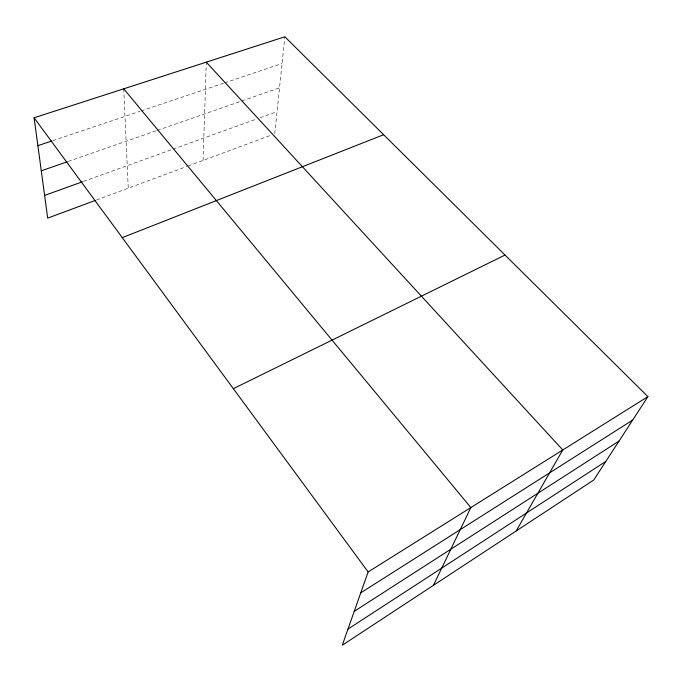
<?xml version="1.0" encoding="UTF-8"?>
<svg xmlns="http://www.w3.org/2000/svg" width="682" height="682" viewBox="0 0 682 682"><rect width="100%" height="100%" fill="white"/><g stroke="black" fill="none" stroke-linecap="round" stroke-linejoin="round"><path stroke-width="0.51" stroke-dasharray="3.41 2.56" d="M203.065 160.423L206.305 62.156M274.752 133.817L284.837 36.785M96.426 200.014L187.107 166.348M188.104 165.982L270.771 135.292M83.434 181.429L171.983 149.529M172.972 149.17L256.262 119.154M260.226 117.73L277.054 111.669M68.226 161.429L156.306 130.739M157.312 130.39L279.535 87.799M52.898 140.628L140.066 111.302M141.072 110.961L223.56 83.213M224.566 82.872L282.058 63.537M123.732 88.831L128.259 188.198"/><path stroke-width="1.02" d="M647.9 396.634L368.135 571.934L342.287 645.215L593.715 480.034L647.9 396.634L284.837 36.785L34.1 117.781L47.68 218.112L95.429 200.389M433.437 585.335L470.853 507.57L123.732 88.831M516.146 530.997L562.778 449.967L206.305 62.156M347.973 629.102L605.821 461.399M354.239 611.336L619.034 441.058M360.761 592.846L632.657 420.095M233.346 388.672L505.047 255.042M122.266 237.651L383.659 134.729M44.611 195.419L82.437 181.787M41.278 170.824L67.228 161.779M37.877 145.675L51.892 140.961M34.1 117.781L368.135 571.934"/></g></svg>
